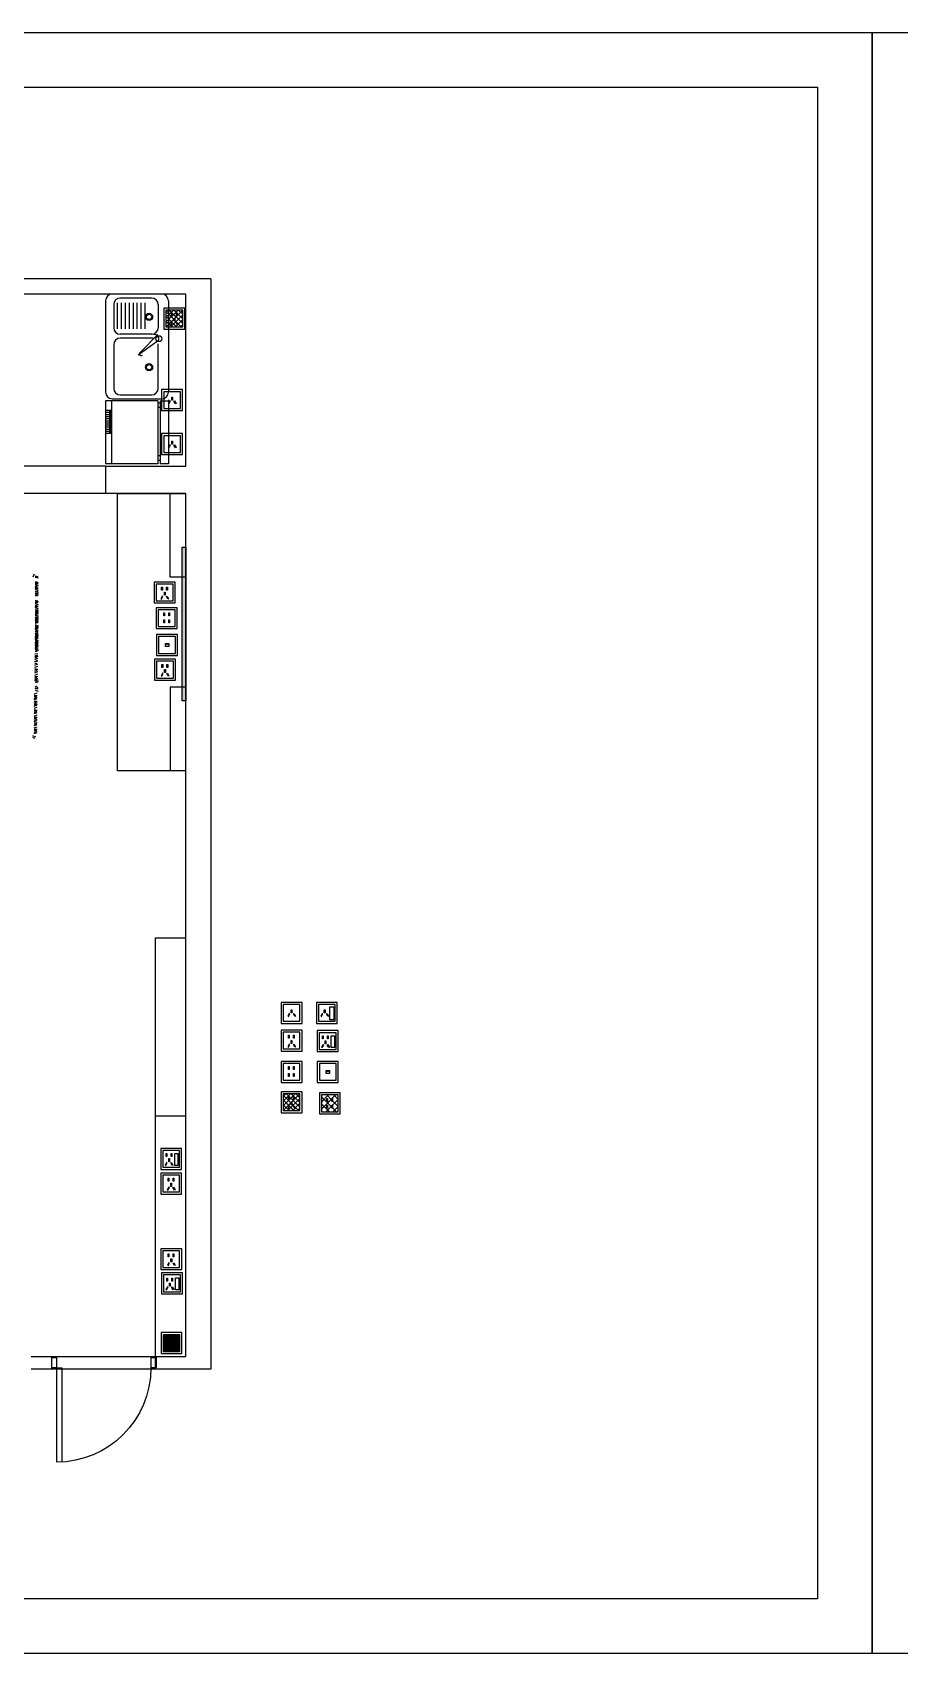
# Model space of a CAD drawing. Header units: millimetres. Extents: x -1666 to 220555, y -7114 to 28673.
# Drawn here: x 103015 to 111297, y -4928 to 10561 of the extents above; entities that cross this region are included whole.
import ezdxf

# ---------------------------------------------------------------- set-up
doc = ezdxf.new("R2010")
doc.units = ezdxf.units.MM
doc.header["$LTSCALE"] = 80
for name, color, linetype in [('1', 1, 'Continuous'), ('DOOR', 1, 'Continuous'), ('LAYER4', 4, 'Continuous'), ('LAYER8', 8, 'Continuous')]:
    doc.layers.add(name, color=color, linetype=linetype)

# ---------------------------------------------------------------- blocks, each defined once
blk = doc.blocks.new('DR900')
at = {"layer": 'DOOR'}
for p, q in [((50, 0), (50, 900)), ((100, 0), (100, 900)), ((50, 0), (0, 0)), ((0, -100), (0, 0)), ((50, -100), (50, 0)), ((50, 0), (100, 0)), ((950, -100), (950, 0)), ((1000, 0), (950, 0)), ((1000, -100), (1000, 0)), ((0, -100), (50, -100)), ((950, -100), (1000, -100))]:
    blk.add_line(p, q, dxfattribs=at)
blk.add_arc((50, 0), 900, 0, 90, dxfattribs=at)
blk = doc.blocks.new('A$C440B22B6')
at = {"color": 6}
for p, q in [((0, 0), (0, 609)), ((0, 609), (80, 609)), ((80, 9), (80, 609)), ((80, 577), (100, 577)), ((80, 535), (100, 535)), ((100, 9), (100, 609)), ((100, 609), (600, 609)), ((540, 609), (540, 9)), ((600, 9), (600, 608)), ((600, 318), (540, 318)), ((550, 318), (550, 98)), ((560, 318), (560, 98)), ((600, 298), (540, 298)), ((600, 278), (540, 278)), ((600, 258), (540, 258)), ((600, 238), (540, 238)), ((600, 218), (540, 218)), ((600, 198), (540, 198)), ((600, 178), (540, 178)), ((600, 158), (540, 158)), ((80, 9), (0, 9)), ((80, 72), (100, 72)), ((80, 30), (100, 30)), ((100, 9), (600, 9)), ((600, 138), (540, 138)), ((600, 118), (540, 118)), ((600, 98), (540, 98))]:
    blk.add_line(p, q, dxfattribs=at)

msp = doc.modelspace()

# ---------------------------------------------------------------- hatches: boundary and pattern name
at = {"true_color": 0xcd2027}
h = msp.add_hatch(dxfattribs=at)
h.set_pattern_fill('ANSI37', color=242, scale=10)
h.set_pattern_definition([(45, (-2591.148, 9122.26), (-22.45064, 22.45064), []), (135, (-2591.148, 9122.26), (-22.45064, -22.45064), [])])
h.paths.add_polyline_path([(104290.296, 7747.334), (104450.296, 7747.334), (104450.296, 7907.334), (104290.296, 7907.334)])
h.paths.add_polyline_path([(104347.625, 7793.522), (104353.776, 7790.064), (104339.688, 7765.001), (104333.536, 7768.459)], flags=16)
h.paths.add_polyline_path([(104341.477, 7848.924), (104341.477, 7877.675), (104348.534, 7877.675), (104348.534, 7848.924)], flags=16)
h.paths.add_polyline_path([(104367.173, 7829.562), (104374.229, 7829.562), (104374.229, 7800.811), (104367.173, 7800.811)], flags=16)
h.paths.add_polyline_path([(104387.626, 7790.064), (104393.777, 7793.522), (104407.866, 7768.459), (104401.714, 7765.001)], flags=16)
h.paths.add_polyline_path([(104389.247, 7848.924), (104389.247, 7877.675), (104396.304, 7877.675), (104396.304, 7848.924)], flags=16)
h = msp.add_hatch(color=242, dxfattribs=at)
h.dxf.hatch_style = 1
h.paths.add_polyline_path([(104478.587, 5643.016), (104444.024, 5643.016), (104444.024, 4173.508), (104478.587, 4173.508)])
h = msp.add_hatch(dxfattribs=at)
h.set_pattern_fill('ANSI37', color=242, scale=10)
h.set_pattern_definition([(45, (-1471.595, 1634.77), (-22.45064, 22.45064), []), (135, (-1471.595, 1634.77), (-22.45064, -22.45064), [])])
h.paths.add_polyline_path([(105409.849, 259.842), (105569.849, 259.842), (105569.849, 419.842), (105409.849, 419.842)])
h.paths.add_polyline_path([(105467.178, 306.03), (105473.329, 302.572), (105459.241, 277.509), (105453.09, 280.967)], flags=16)
h.paths.add_polyline_path([(105461.031, 361.432), (105461.031, 390.183), (105468.087, 390.183), (105468.087, 361.432)], flags=16)
h.paths.add_polyline_path([(105486.726, 342.07), (105493.783, 342.07), (105493.783, 313.319), (105486.726, 313.319)], flags=16)
h.paths.add_polyline_path([(105507.179, 302.572), (105513.331, 306.03), (105527.419, 280.967), (105521.267, 277.509)], flags=16)
h.paths.add_polyline_path([(105508.8, 361.432), (105508.8, 390.183), (105515.857, 390.183), (105515.857, 361.432)], flags=16)
h = msp.add_hatch(dxfattribs=at)
h.set_pattern_fill('ANSI37', color=242, scale=15)
h.set_pattern_definition([(45, (10463.9, -2024.464), (-33.67596, 33.67596), []), (135, (10463.9, -2024.464), (-33.67596, -33.67596), [])])
h.paths.add_polyline_path([(105934.964, 408.85), (105774.964, 408.85), (105774.964, 248.85), (105934.964, 248.85)])
h.paths.add_polyline_path([(105826.146, 374.024), (105833.202, 374.024), (105833.202, 345.273), (105826.146, 345.273)], flags=16)
h.paths.add_polyline_path([(105826.146, 311.423), (105833.202, 311.423), (105833.202, 282.672), (105826.146, 282.672)], flags=16)
h.paths.add_polyline_path([(105873.915, 374.024), (105880.972, 374.024), (105880.972, 345.273), (105873.915, 345.273)], flags=16)
h.paths.add_polyline_path([(105873.915, 311.423), (105880.972, 311.423), (105880.972, 282.672), (105873.915, 282.672)], flags=16)
h = msp.add_hatch(dxfattribs=at)
h.set_pattern_fill('ANSI31', color=242)
h.paths.add_polyline_path([(104422.672, -1881.166), (104262.672, -1881.166), (104262.672, -2041.166), (104422.672, -2041.166)])

# ---------------------------------------------------------------- linework, layer by layer
at = {"color": 2, "true_color": 0xf1eb1f}
for p, q in [((104718.587, 8205.452), (100783.587, 8205.452)), ((104478.587, 8060.452), (100928.587, 8060.452)), ((104478.587, 6415.452), (104478.587, 8060.452)), ((104718.587, 8205.452), (104718.587, -2209.548)), ((103713.587, 6415.452), (101033.587, 6415.452)), ((103713.587, 6415.452), (103713.587, 6155.452)), ((103713.587, 6415.452), (104478.587, 6415.452)), ((103713.587, 6155.452), (101013.587, 6155.452)), ((104478.587, 6155.452), (103713.587, 6155.452)), ((104478.587, -2089.548), (104478.587, 6155.452)), ((103003.587, -2089.548), (104188.587, -2089.548)), ((103198.587, -2209.548), (103198.587, -2089.548)), ((104188.587, -2089.548), (104478.587, -2089.548)), ((104188.587, -2209.548), (104188.587, -2089.548)), ((104188.587, -2209.548), (103003.587, -2209.548)), ((104718.587, -2209.548), (104188.587, -2209.548))]:
    msp.add_line(p, q, dxfattribs=at)
at = {"color": 4}
for p, q in [((103828.587, 3505.452), (103828.587, 6155.452)), ((103828.587, 6155.452), (104478.587, 6155.452)), ((104328.587, 5355.452), (104328.587, 6155.452)), ((104478.587, 5355.452), (104328.587, 5355.452)), ((104328.587, 4305.452), (104328.587, 3505.452)), ((104478.587, 4305.452), (104328.587, 4305.452)), ((104478.587, 3505.452), (103828.587, 3505.452))]:
    msp.add_line(p, q, dxfattribs=at)
at = {"color": 3}
for p, q in [((104188.587, -2089.548, 2850), (104188.587, 1910.452, 2850)), ((104188.587, 1910.452, 2850), (104478.587, 1910.452))]:
    msp.add_line(p, q, dxfattribs=at)
at = {"color": 41, "true_color": 0xf4ee51}
msp.add_line((104188.587, 210.452), (104478.587, 210.452), dxfattribs=at)
for points in [[(89131.914, 10561.061), (111035.791, 10561.061), (111035.791, -4928.109), (89131.914, -4928.109)], [(89131.914, 10561.061), (111035.791, 10561.061), (111035.791, -4928.109), (89131.914, -4928.109)], [(111035.791, 10561.061), (132939.667, 10561.061), (132939.667, -4928.109), (111035.791, -4928.109)], [(111035.791, 10561.061), (132939.667, 10561.061), (132939.667, -4928.109), (111035.791, -4928.109)], [(89654.499, 10038.476), (110513.206, 10038.476), (110513.206, -4405.524), (89654.499, -4405.524)], [(89654.499, 10038.476), (110513.206, 10038.476), (110513.206, -4405.524), (89654.499, -4405.524)], [(104270.296, 7727.334), (104470.296, 7727.334), (104470.296, 7927.334), (104270.296, 7927.334)], [(104290.296, 7747.334), (104450.296, 7747.334), (104450.296, 7907.334), (104290.296, 7907.334)], [(104353.776, 7790.064), (104347.625, 7793.522), (104333.536, 7768.459), (104339.688, 7765.001)], [(104341.477, 7877.675), (104348.534, 7877.675), (104348.534, 7848.924), (104341.477, 7848.924)], [(104367.173, 7829.562), (104374.229, 7829.562), (104374.229, 7800.811), (104367.173, 7800.811)], [(104387.626, 7790.064), (104393.777, 7793.522), (104407.866, 7768.459), (104401.714, 7765.001)], [(104389.247, 7877.675), (104396.304, 7877.675), (104396.304, 7848.924), (104389.247, 7848.924)], [(104248.664, 6947.94), (104448.664, 6947.94), (104448.664, 7147.94), (104248.664, 7147.94)], [(104268.664, 6967.94), (104428.664, 6967.94), (104428.664, 7127.94), (104268.664, 7127.94)], [(104332.144, 7038.009), (104325.993, 7041.467), (104311.904, 7016.404), (104318.056, 7012.946)], [(104345.541, 7077.507), (104352.598, 7077.507), (104352.598, 7048.755), (104345.541, 7048.755)], [(104365.994, 7038.009), (104372.146, 7041.467), (104386.234, 7016.404), (104380.082, 7012.946)], [(104248.664, 6527.61), (104448.664, 6527.61), (104448.664, 6727.61), (104248.664, 6727.61)], [(104268.664, 6547.61), (104428.664, 6547.61), (104428.664, 6707.61), (104268.664, 6707.61)], [(104332.144, 6617.679), (104325.993, 6621.137), (104311.904, 6596.074), (104318.056, 6592.616)], [(104345.541, 6657.177), (104352.598, 6657.177), (104352.598, 6628.426), (104345.541, 6628.426)], [(104365.994, 6617.679), (104372.146, 6621.137), (104386.234, 6596.074), (104380.082, 6592.616)], [(104444.024, 5643.016), (104478.587, 5643.016), (104478.587, 4173.508), (104444.024, 4173.508)], [(104177.636, 5109.723), (104377.636, 5109.723), (104377.636, 5309.723), (104177.636, 5309.723)], [(104197.636, 5129.723), (104357.636, 5129.723), (104357.636, 5289.723), (104197.636, 5289.723)], [(104261.116, 5172.453), (104254.965, 5175.911), (104240.876, 5150.848), (104247.028, 5147.391)], [(104248.818, 5260.064), (104255.874, 5260.064), (104255.874, 5231.313), (104248.818, 5231.313)], [(104274.513, 5211.951), (104281.57, 5211.951), (104281.57, 5183.2), (104274.513, 5183.2)], [(104294.966, 5172.453), (104301.118, 5175.911), (104315.206, 5150.848), (104309.054, 5147.391)], [(104296.587, 5260.064), (104303.644, 5260.064), (104303.644, 5231.313), (104296.587, 5231.313)], [(104196.877, 4864.635), (104396.877, 4864.635), (104396.877, 5064.635), (104196.877, 5064.635)], [(104216.877, 4884.635), (104376.877, 4884.635), (104376.877, 5044.635), (104216.877, 5044.635)], [(104268.059, 5014.976), (104275.116, 5014.976), (104275.116, 4986.225), (104268.059, 4986.225)], [(104315.828, 5014.976), (104322.885, 5014.976), (104322.885, 4986.225), (104315.828, 4986.225)], [(104199.873, 4607.936), (104399.873, 4607.936), (104399.873, 4807.936), (104199.873, 4807.936)], [(104268.059, 4949.196), (104275.116, 4949.196), (104275.116, 4920.445), (104268.059, 4920.445)], [(104315.828, 4949.196), (104322.885, 4949.196), (104322.885, 4920.445), (104315.828, 4920.445)], [(104219.873, 4627.936), (104379.873, 4627.936), (104379.873, 4787.936), (104219.873, 4787.936)], [(104284.823, 4721.297), (104317.833, 4721.297), (104317.833, 4692.55), (104284.823, 4692.55)], [(104296.401, 4716.476), (104305.899, 4716.476), (104305.899, 4712.027), (104296.401, 4712.027)], [(104180.712, 4372.443), (104380.712, 4372.443), (104380.712, 4572.443), (104180.712, 4572.443)], [(104200.712, 4392.443), (104360.712, 4392.443), (104360.712, 4552.443), (104200.712, 4552.443)], [(104251.893, 4522.785), (104258.95, 4522.785), (104258.95, 4494.033), (104251.893, 4494.033)], [(104299.663, 4522.785), (104306.72, 4522.785), (104306.72, 4494.033), (104299.663, 4494.033)], [(104264.192, 4435.174), (104258.041, 4438.632), (104243.952, 4413.569), (104250.104, 4410.111)], [(104277.589, 4474.672), (104284.645, 4474.672), (104284.645, 4445.921), (104277.589, 4445.921)], [(104298.042, 4435.174), (104304.193, 4438.632), (104318.282, 4413.569), (104312.13, 4410.111)], [(105389.849, 1093.42), (105589.849, 1093.42), (105589.849, 1293.42), (105389.849, 1293.42)], [(105409.849, 1113.42), (105569.849, 1113.42), (105569.849, 1273.42), (105409.849, 1273.42)], [(105726.843, 1093.42), (105926.843, 1093.42), (105926.843, 1293.42), (105726.843, 1293.42)], [(105746.843, 1113.42), (105906.843, 1113.42), (105906.843, 1273.42), (105746.843, 1273.42)], [(105855.537, 1251.872), (105894.191, 1251.872), (105894.191, 1128.261), (105855.537, 1128.261)], [(105473.329, 1183.489), (105467.178, 1186.947), (105453.09, 1161.884), (105459.241, 1158.426)], [(105486.726, 1222.987), (105493.783, 1222.987), (105493.783, 1194.235), (105486.726, 1194.235)], [(105507.179, 1183.489), (105513.331, 1186.947), (105527.419, 1161.884), (105521.267, 1158.426)], [(105788.677, 1183.489), (105782.526, 1186.947), (105768.437, 1161.884), (105774.589, 1158.426)], [(105802.074, 1222.987), (105809.13, 1222.987), (105809.13, 1194.235), (105802.074, 1194.235)], [(105822.527, 1183.489), (105828.678, 1186.947), (105842.767, 1161.884), (105836.615, 1158.426)], [(105389.849, 828.8), (105589.849, 828.8), (105589.849, 1028.8), (105389.849, 1028.8)], [(105409.849, 848.8), (105569.849, 848.8), (105569.849, 1008.8), (105409.849, 1008.8)], [(105461.031, 979.141), (105468.087, 979.141), (105468.087, 950.39), (105461.031, 950.39)], [(105486.726, 931.028), (105493.783, 931.028), (105493.783, 902.277), (105486.726, 902.277)], [(105508.8, 979.141), (105515.857, 979.141), (105515.857, 950.39), (105508.8, 950.39)], [(105734.411, 823.505), (105934.411, 823.505), (105934.411, 1023.505), (105734.411, 1023.505)], [(105754.411, 843.505), (105914.411, 843.505), (105914.411, 1003.505), (105754.411, 1003.505)], [(105784.992, 973.847), (105792.049, 973.847), (105792.049, 945.096), (105784.992, 945.096)], [(105832.762, 973.847), (105839.819, 973.847), (105839.819, 945.096), (105832.762, 945.096)], [(105867.907, 975.397), (105898.358, 975.397), (105898.358, 861.729), (105867.907, 861.729)], [(105473.329, 891.53), (105467.178, 894.988), (105453.09, 869.925), (105459.241, 866.467)], [(105507.179, 891.53), (105513.331, 894.988), (105527.419, 869.925), (105521.267, 866.467)], [(105797.291, 886.236), (105791.14, 889.694), (105777.051, 864.631), (105783.203, 861.173)], [(105810.688, 925.734), (105817.744, 925.734), (105817.744, 896.983), (105810.688, 896.983)], [(105831.141, 886.236), (105837.292, 889.694), (105851.381, 864.631), (105845.229, 861.173)], [(105389.849, 529.633), (105589.849, 529.633), (105589.849, 729.633), (105389.849, 729.633)], [(105409.849, 549.633), (105569.849, 549.633), (105569.849, 709.633), (105409.849, 709.633)], [(105461.031, 679.974), (105468.087, 679.974), (105468.087, 651.223), (105461.031, 651.223)], [(105508.8, 679.974), (105515.857, 679.974), (105515.857, 651.223), (105508.8, 651.223)], [(105735.464, 529.633), (105935.464, 529.633), (105935.464, 729.633), (105735.464, 729.633)], [(105755.464, 549.633), (105915.464, 549.633), (105915.464, 709.633), (105755.464, 709.633)], [(105820.414, 642.993), (105853.425, 642.993), (105853.425, 614.246), (105820.414, 614.246)], [(105831.992, 638.173), (105841.49, 638.173), (105841.49, 633.724), (105831.992, 633.724)], [(105461.031, 614.194), (105468.087, 614.194), (105468.087, 585.443), (105461.031, 585.443)], [(105508.8, 614.194), (105515.857, 614.194), (105515.857, 585.443), (105508.8, 585.443)], [(105389.849, 239.842), (105589.849, 239.842), (105589.849, 439.842), (105389.849, 439.842)], [(105409.849, 259.842), (105569.849, 259.842), (105569.849, 419.842), (105409.849, 419.842)], [(105461.031, 390.183), (105468.087, 390.183), (105468.087, 361.432), (105461.031, 361.432)], [(105486.726, 342.07), (105493.783, 342.07), (105493.783, 313.319), (105486.726, 313.319)], [(105508.8, 390.183), (105515.857, 390.183), (105515.857, 361.432), (105508.8, 361.432)], [(105754.964, 228.85), (105954.964, 228.85), (105954.964, 428.85), (105754.964, 428.85)], [(105774.964, 248.85), (105934.964, 248.85), (105934.964, 408.85), (105774.964, 408.85)], [(105826.146, 374.024), (105833.202, 374.024), (105833.202, 345.273), (105826.146, 345.273)], [(105826.146, 311.423), (105833.202, 311.423), (105833.202, 282.672), (105826.146, 282.672)], [(105873.915, 374.024), (105880.972, 374.024), (105880.972, 345.273), (105873.915, 345.273)], [(105873.915, 311.423), (105880.972, 311.423), (105880.972, 282.672), (105873.915, 282.672)], [(105473.329, 302.572), (105467.178, 306.03), (105453.09, 280.967), (105459.241, 277.509)], [(105507.179, 302.572), (105513.331, 306.03), (105527.419, 280.967), (105521.267, 277.509)], [(104239.874, -301.688), (104439.874, -301.688), (104439.874, -101.688), (104239.874, -101.688)], [(104259.874, -281.688), (104419.874, -281.688), (104419.874, -121.688), (104259.874, -121.688)], [(104290.456, -151.346), (104297.512, -151.346), (104297.512, -180.098), (104290.456, -180.098)], [(104338.225, -151.346), (104345.282, -151.346), (104345.282, -180.098), (104338.225, -180.098)], [(104373.37, -149.796), (104403.822, -149.796), (104403.822, -263.464), (104373.37, -263.464)], [(104302.754, -238.957), (104296.603, -235.499), (104282.515, -260.562), (104288.666, -264.02)], [(104316.151, -199.459), (104323.208, -199.459), (104323.208, -228.211), (104316.151, -228.211)], [(104336.604, -238.957), (104342.756, -235.499), (104356.844, -260.562), (104350.692, -264.02)], [(104239.722, -537.385), (104439.722, -537.385), (104439.722, -337.385), (104239.722, -337.385)], [(104259.722, -517.385), (104419.722, -517.385), (104419.722, -357.385), (104259.722, -357.385)], [(104310.903, -387.044), (104317.96, -387.044), (104317.96, -415.795), (104310.903, -415.795)], [(104336.599, -435.157), (104343.655, -435.157), (104343.655, -463.908), (104336.599, -463.908)], [(104358.673, -387.044), (104365.73, -387.044), (104365.73, -415.795), (104358.673, -415.795)], [(104323.202, -474.655), (104317.051, -471.197), (104302.962, -496.26), (104309.114, -499.718)], [(104357.052, -474.655), (104363.203, -471.197), (104377.292, -496.26), (104371.14, -499.718)], [(104240.684, -1259.467), (104440.684, -1259.467), (104440.684, -1059.467), (104240.684, -1059.467)], [(104260.684, -1239.467), (104420.684, -1239.467), (104420.684, -1079.467), (104260.684, -1079.467)], [(104324.164, -1196.736), (104318.013, -1193.278), (104303.925, -1218.341), (104310.076, -1221.799)], [(104311.866, -1109.125), (104318.922, -1109.125), (104318.922, -1137.876), (104311.866, -1137.876)], [(104337.561, -1157.238), (104344.618, -1157.238), (104344.618, -1185.989), (104337.561, -1185.989)], [(104358.014, -1196.736), (104364.166, -1193.278), (104378.254, -1218.341), (104372.102, -1221.799)], [(104359.635, -1109.125), (104366.692, -1109.125), (104366.692, -1137.876), (104359.635, -1137.876)], [(104247.614, -1490.571), (104447.614, -1490.571), (104447.614, -1290.571), (104247.614, -1290.571)], [(104267.614, -1470.571), (104427.614, -1470.571), (104427.614, -1310.571), (104267.614, -1310.571)], [(104298.196, -1340.23), (104305.252, -1340.23), (104305.252, -1368.981), (104298.196, -1368.981)], [(104323.891, -1388.343), (104330.948, -1388.343), (104330.948, -1417.094), (104323.891, -1417.094)], [(104345.965, -1340.23), (104353.022, -1340.23), (104353.022, -1368.981), (104345.965, -1368.981)], [(104381.11, -1338.679), (104411.562, -1338.679), (104411.562, -1452.348), (104381.11, -1452.348)], [(104310.494, -1427.841), (104304.343, -1424.383), (104290.255, -1449.446), (104296.406, -1452.904)], [(104344.344, -1427.841), (104350.496, -1424.383), (104364.584, -1449.446), (104358.432, -1452.904)], [(104242.672, -2061.166), (104442.672, -2061.166), (104442.672, -1861.166), (104242.672, -1861.166)], [(104262.672, -2041.166), (104422.672, -2041.166), (104422.672, -1881.166), (104262.672, -1881.166)]]:
    msp.add_lwpolyline(points, close=True, dxfattribs=at)
at = {"layer": '1', "color": 1}
for p, q in [((103022.472, 5360.037), (103034.985, 5388.937)), ((103040.908, 5368.39), (103063.889, 5361.426)), ((103040.908, 5367.373), (103069.809, 5357.072)), ((103040.908, 5356.594), (103069.809, 5350.893)), ((103040.908, 5314.196), (103063.889, 5307.233)), ((103040.908, 5313.179), (103069.809, 5302.878)), ((103040.908, 5302.4), (103069.809, 5296.699)), ((103040.908, 5296.717), (103069.809, 5295.725)), ((103040.908, 5288.231), (103069.809, 5294.06)), ((103040.908, 5284.151), (103069.809, 5272.899)), ((103040.908, 5267.563), (103060.756, 5266.145)), ((103040.908, 5255.68), (103060.756, 5264.753)), ((103040.908, 5256.458), (103069.809, 5255.693)), ((103040.908, 5240.235), (103069.809, 5252.749)), ((103040.908, 5244.018), (103069.809, 5232.79)), ((103040.908, 5223.596), (103069.809, 5222.604)), ((103040.908, 5221.635), (103069.809, 5209.593)), ((103040.908, 5207.761), (103069.809, 5199.434)), ((103040.908, 5207.649), (103063.889, 5200.685)), ((103040.908, 5196.405), (103069.809, 5185.154)), ((103040.908, 5195.853), (103069.809, 5190.151)), ((103040.908, 5181.683), (103069.809, 5187.512)), ((103040.908, 5179.818), (103060.756, 5178.4)), ((103040.908, 5136.482), (103063.889, 5129.518)), ((103040.908, 5135.465), (103069.809, 5125.164)), ((103040.908, 5124.686), (103069.809, 5118.985)), ((103040.908, 5119.002), (103069.809, 5118.011)), ((103040.908, 5110.517), (103069.809, 5116.345)), ((103040.908, 5106.436), (103069.809, 5095.185)), ((103040.908, 5089.849), (103060.756, 5088.431)), ((103040.908, 5077.965), (103060.756, 5087.038)), ((103040.908, 5078.744), (103069.809, 5077.978)), ((103040.908, 5062.521), (103069.809, 5075.035)), ((103040.908, 5066.304), (103069.809, 5055.075)), ((103040.908, 5045.881), (103069.809, 5044.89)), ((103040.908, 5043.92), (103069.809, 5031.878)), ((103040.908, 5030.046), (103069.809, 5021.719)), ((103040.908, 5029.934), (103063.889, 5022.97)), ((103040.908, 5018.691), (103069.809, 5007.44)), ((103040.908, 5018.138), (103069.809, 5012.437)), ((103040.908, 5003.969), (103069.809, 5009.797)), ((103040.908, 5002.103), (103060.756, 5000.686)), ((103040.908, 4991.773), (103069.809, 4980.481)), ((103040.908, 4990.999), (103069.809, 4990.233)), ((103040.908, 4978.559), (103069.809, 4967.33)), ((103040.908, 4972.857), (103069.809, 4960.665)), ((103040.908, 4956.793), (103060.756, 4965.866)), ((103040.908, 4956.787), (103061.452, 4954.028)), ((103040.908, 4956.175), (103069.809, 4944.133)), ((103040.908, 4941.349), (103069.809, 4953.863)), ((103040.908, 4942.189), (103063.889, 4935.225)), ((103040.908, 4941.172), (103069.809, 4930.871)), ((103040.908, 4930.393), (103069.809, 4924.692)), ((103040.908, 4924.709), (103069.809, 4923.718)), ((103040.908, 4916.224), (103069.809, 4922.052)), ((103040.908, 4904.028), (103069.809, 4892.736)), ((103040.908, 4897.519), (103069.809, 4886.268)), ((103040.908, 4885.112), (103069.809, 4872.92)), ((103040.908, 4880.932), (103060.756, 4879.514)), ((103040.908, 4869.048), (103060.756, 4878.121)), ((103040.908, 4869.042), (103061.452, 4866.282)), ((103040.908, 4860.338), (103069.809, 4866.167)), ((103040.908, 4853.604), (103069.809, 4866.117)), ((103040.908, 4853.427), (103069.809, 4843.126)), ((103040.908, 4836.964), (103069.809, 4835.972)), ((103040.908, 4817.021), (103069.809, 4828.25)), ((103040.908, 4816.803), (103069.809, 4827.104)), ((103040.908, 4821.129), (103069.809, 4812.802)), ((103040.908, 4809.774), (103069.809, 4798.523)), ((103040.908, 4804.582), (103069.809, 4805.347)), ((103040.908, 4801.188), (103061.452, 4803.947)), ((103040.908, 4785.118), (103069.809, 4797.31)), ((103040.908, 4793.477), (103060.756, 4794.894)), ((103040.908, 4793.186), (103060.756, 4791.769)), ((103040.908, 4776.889), (103069.809, 4788.14)), ((103040.908, 4772.593), (103069.809, 4778.422)), ((103040.908, 4766.202), (103069.809, 4777.494)), ((103040.908, 4765.534), (103069.809, 4773.861)), ((103040.908, 4761.44), (103069.809, 4771.741)), ((103040.908, 4760.398), (103069.809, 4749.105)), ((103040.908, 4749.699), (103069.809, 4750.691)), ((103040.908, 4733.236), (103069.809, 4743.537)), ((103040.908, 4741.482), (103069.809, 4729.289)), ((103040.908, 4725.418), (103060.756, 4734.491)), ((103040.908, 4725.411), (103061.452, 4722.652)), ((103040.908, 4709.973), (103069.809, 4722.487)), ((103040.908, 4710.839), (103069.809, 4722.131)), ((103040.908, 4701.551), (103069.809, 4713.743)), ((103040.908, 4709.796), (103069.809, 4699.495)), ((103040.908, 4682.635), (103069.809, 4693.927)), ((103040.908, 4693.333), (103069.809, 4692.342)), ((103040.908, 4684.474), (103069.809, 4690.175)), ((103040.908, 4672.678), (103063.889, 4679.642)), ((103040.908, 4677.499), (103069.809, 4669.171)), ((103040.908, 4666.143), (103069.809, 4654.892)), ((103040.908, 4649.556), (103060.756, 4648.138)), ((103036.106, 4624.644), (103065.006, 4625.636)), ((103036.106, 4601.796), (103065.006, 4612.097)), ((103036.106, 4586.18), (103056.649, 4588.94)), ((103036.106, 4570.11), (103065.006, 4582.303)), ((103036.106, 4551.194), (103065.006, 4562.486)), ((103036.106, 4546.433), (103065.006, 4556.734)), ((103036.106, 4530.817), (103056.649, 4533.577)), ((103036.106, 4514.747), (103065.006, 4526.94)), ((103036.106, 4495.831), (103065.006, 4507.123)), ((103040.908, 4607.54), (103060.756, 4608.958)), ((103040.908, 4590.953), (103069.809, 4602.204)), ((103036.106, 4483.636), (103065.006, 4477.807)), ((103036.106, 4469.466), (103065.006, 4475.168)), ((103036.106, 4457.67), (103059.087, 4464.634)), ((103036.106, 4443.685), (103065.006, 4455.726)), ((103036.106, 4421.301), (103065.006, 4432.529)), ((103036.106, 4408.861), (103065.006, 4409.626)), ((103036.106, 4397.756), (103055.953, 4399.174)), ((103036.106, 4381.168), (103065.006, 4392.42)), ((103036.106, 4369.813), (103065.006, 4378.14)), ((103040.908, 4380.314), (103069.809, 4371.987)), ((103040.908, 4368.959), (103069.809, 4357.707)), ((103040.908, 4352.371), (103060.756, 4350.953)), ((103032.45, 4238.759), (103061.35, 4249.988)), ((103032.45, 4226.319), (103061.35, 4227.085)), ((103032.45, 4215.215), (103052.297, 4216.632)), ((103032.45, 4198.627), (103061.35, 4209.878)), ((103032.45, 4187.272), (103061.35, 4195.599)), ((103040.908, 4308.105), (103060.756, 4317.178)), ((103040.908, 4292.661), (103069.809, 4305.175)), ((103040.908, 4292.661), (103069.809, 4291.669)), ((103040.908, 4276.826), (103069.809, 4268.499)), ((103032.45, 4171.437), (103061.35, 4172.428)), ((103032.45, 4154.974), (103061.35, 4165.275)), ((103032.45, 4154.797), (103061.35, 4142.283)), ((103032.45, 4139.359), (103052.993, 4142.118)), ((103032.45, 4139.353), (103052.297, 4130.28)), ((103032.45, 4123.289), (103061.35, 4135.481)), ((103032.45, 4104.373), (103061.35, 4115.665)), ((103032.45, 4092.177), (103061.35, 4086.349)), ((103032.45, 4078.008), (103061.35, 4083.709)), ((103032.45, 4066.212), (103055.43, 4073.176)), ((103032.45, 4052.226), (103061.35, 4064.268)), ((103032.45, 4029.842), (103061.35, 4041.071)), ((103032.45, 4017.402), (103061.35, 4018.168)), ((103032.45, 4006.297), (103052.297, 4007.715)), ((103032.45, 3989.71), (103061.35, 4000.961)), ((103032.45, 3978.354), (103061.35, 3986.682)), ((103032.45, 3963.512), (103061.35, 3969.214)), ((103032.45, 3951.716), (103055.43, 3958.68)), ((103032.45, 3937.731), (103061.35, 3949.772)), ((103032.45, 3915.347), (103061.35, 3926.575)), ((103032.45, 3902.907), (103061.35, 3903.672)), ((103032.45, 3891.802), (103052.297, 3893.22)), ((103032.45, 3875.214), (103061.35, 3886.466)), ((103015.214, 3844.025), (103044.114, 3831.511)), ((103015.214, 3828.58), (103035.061, 3819.507)), ((103032.45, 3863.859), (103061.35, 3872.186))]:
    msp.add_line(p, q, dxfattribs=at)
at = {"layer": 'LAYER4'}
for p, q in [((104251.087, 8060.452), (103776.087, 8060.452)), ((103713.587, 7997.952), (103713.587, 7122.952)), ((104313.587, 7997.952), (104313.587, 7122.952)), ((103776.087, 7060.452), (104251.087, 7060.452))]:
    msp.add_line(p, q, dxfattribs=at)
for centre, start, end in [((103776.087, 7997.952), 90, 180), ((104251.087, 7997.952), 0, 90), ((103776.087, 7122.952), 180, 270), ((104251.087, 7122.952), 270, 0)]:
    msp.add_arc(centre, 62.5, start, end, dxfattribs=at)
at = {"layer": 'LAYER8'}
for p, q in [((103791.087, 7960.452), (103791.087, 7740.081)), ((103828.38, 7727.849), (103828.38, 7978.309)), ((104153.587, 8022.952), (103853.587, 8022.952)), ((103865.88, 7727.849), (103865.88, 7978.309)), ((103903.38, 7727.849), (103903.38, 7978.309)), ((103940.88, 7727.849), (103940.88, 7978.309)), ((103978.38, 7727.849), (103978.38, 7978.309)), ((104015.88, 7727.849), (104015.88, 7978.309)), ((104053.38, 7727.849), (104053.38, 7978.309)), ((104090.88, 7727.849), (104090.88, 7978.309)), ((104216.087, 7960.452), (104216.087, 7740.081)), ((104153.587, 7677.581), (103853.587, 7677.581)), ((104153.587, 7640.081), (103853.587, 7640.081)), ((104220.028, 7617.788), (104025.243, 7478.454)), ((104211.284, 7674.806), (104043.355, 7504.057)), ((103791.087, 7577.581), (103791.087, 7160.452)), ((104216.087, 7160.452), (104216.087, 7577.581)), ((103853.587, 7097.952), (104153.587, 7097.952))]:
    msp.add_line(p, q, dxfattribs=at)
for centre, radius in [((104128.409, 7843.06), 34.326), ((104128.409, 7843.06), 25.033), ((104222.348, 7634.92), 28.316), ((104128.409, 7362.177), 34.326), ((104128.409, 7362.177), 25.033)]:
    msp.add_circle(centre, radius, dxfattribs=at)
for centre, radius, start, end in [((103853.587, 7960.452), 62.5, 90, 180), ((104153.587, 7960.452), 62.5, 0, 90), ((103853.587, 7740.081), 62.5, 180, 270), ((103853.587, 7577.581), 62.5, 90, 180), ((104153.587, 7740.081), 62.5, 270, 0), ((104153.587, 7577.581), 62.5, 71.1095572, 90), ((104179.196, 7632.225), 43.309, 340.5270558, 100.5270558), ((104054.123, 7491.105), 16.844, 129.7377691, 311.3163426), ((104153.587, 7577.581), 62.5, 0, 7.6978016), ((103853.587, 7160.452), 62.5, 180, 270), ((104153.587, 7160.452), 62.5, 270, 0)]:
    msp.add_arc(centre, radius, start, end, dxfattribs=at)

# ---------------------------------------------------------------- block references
at = {"rotation": 180}
msp.add_blockref('A$C440B22B6', (104313.587, 7049.546), dxfattribs=at)
at = {"layer": 'DOOR', "xscale": -1, "rotation": 180}
msp.add_blockref('DR900', (103195.587, -2199.548), dxfattribs=at)

doc.saveas('drawing.dxf')
